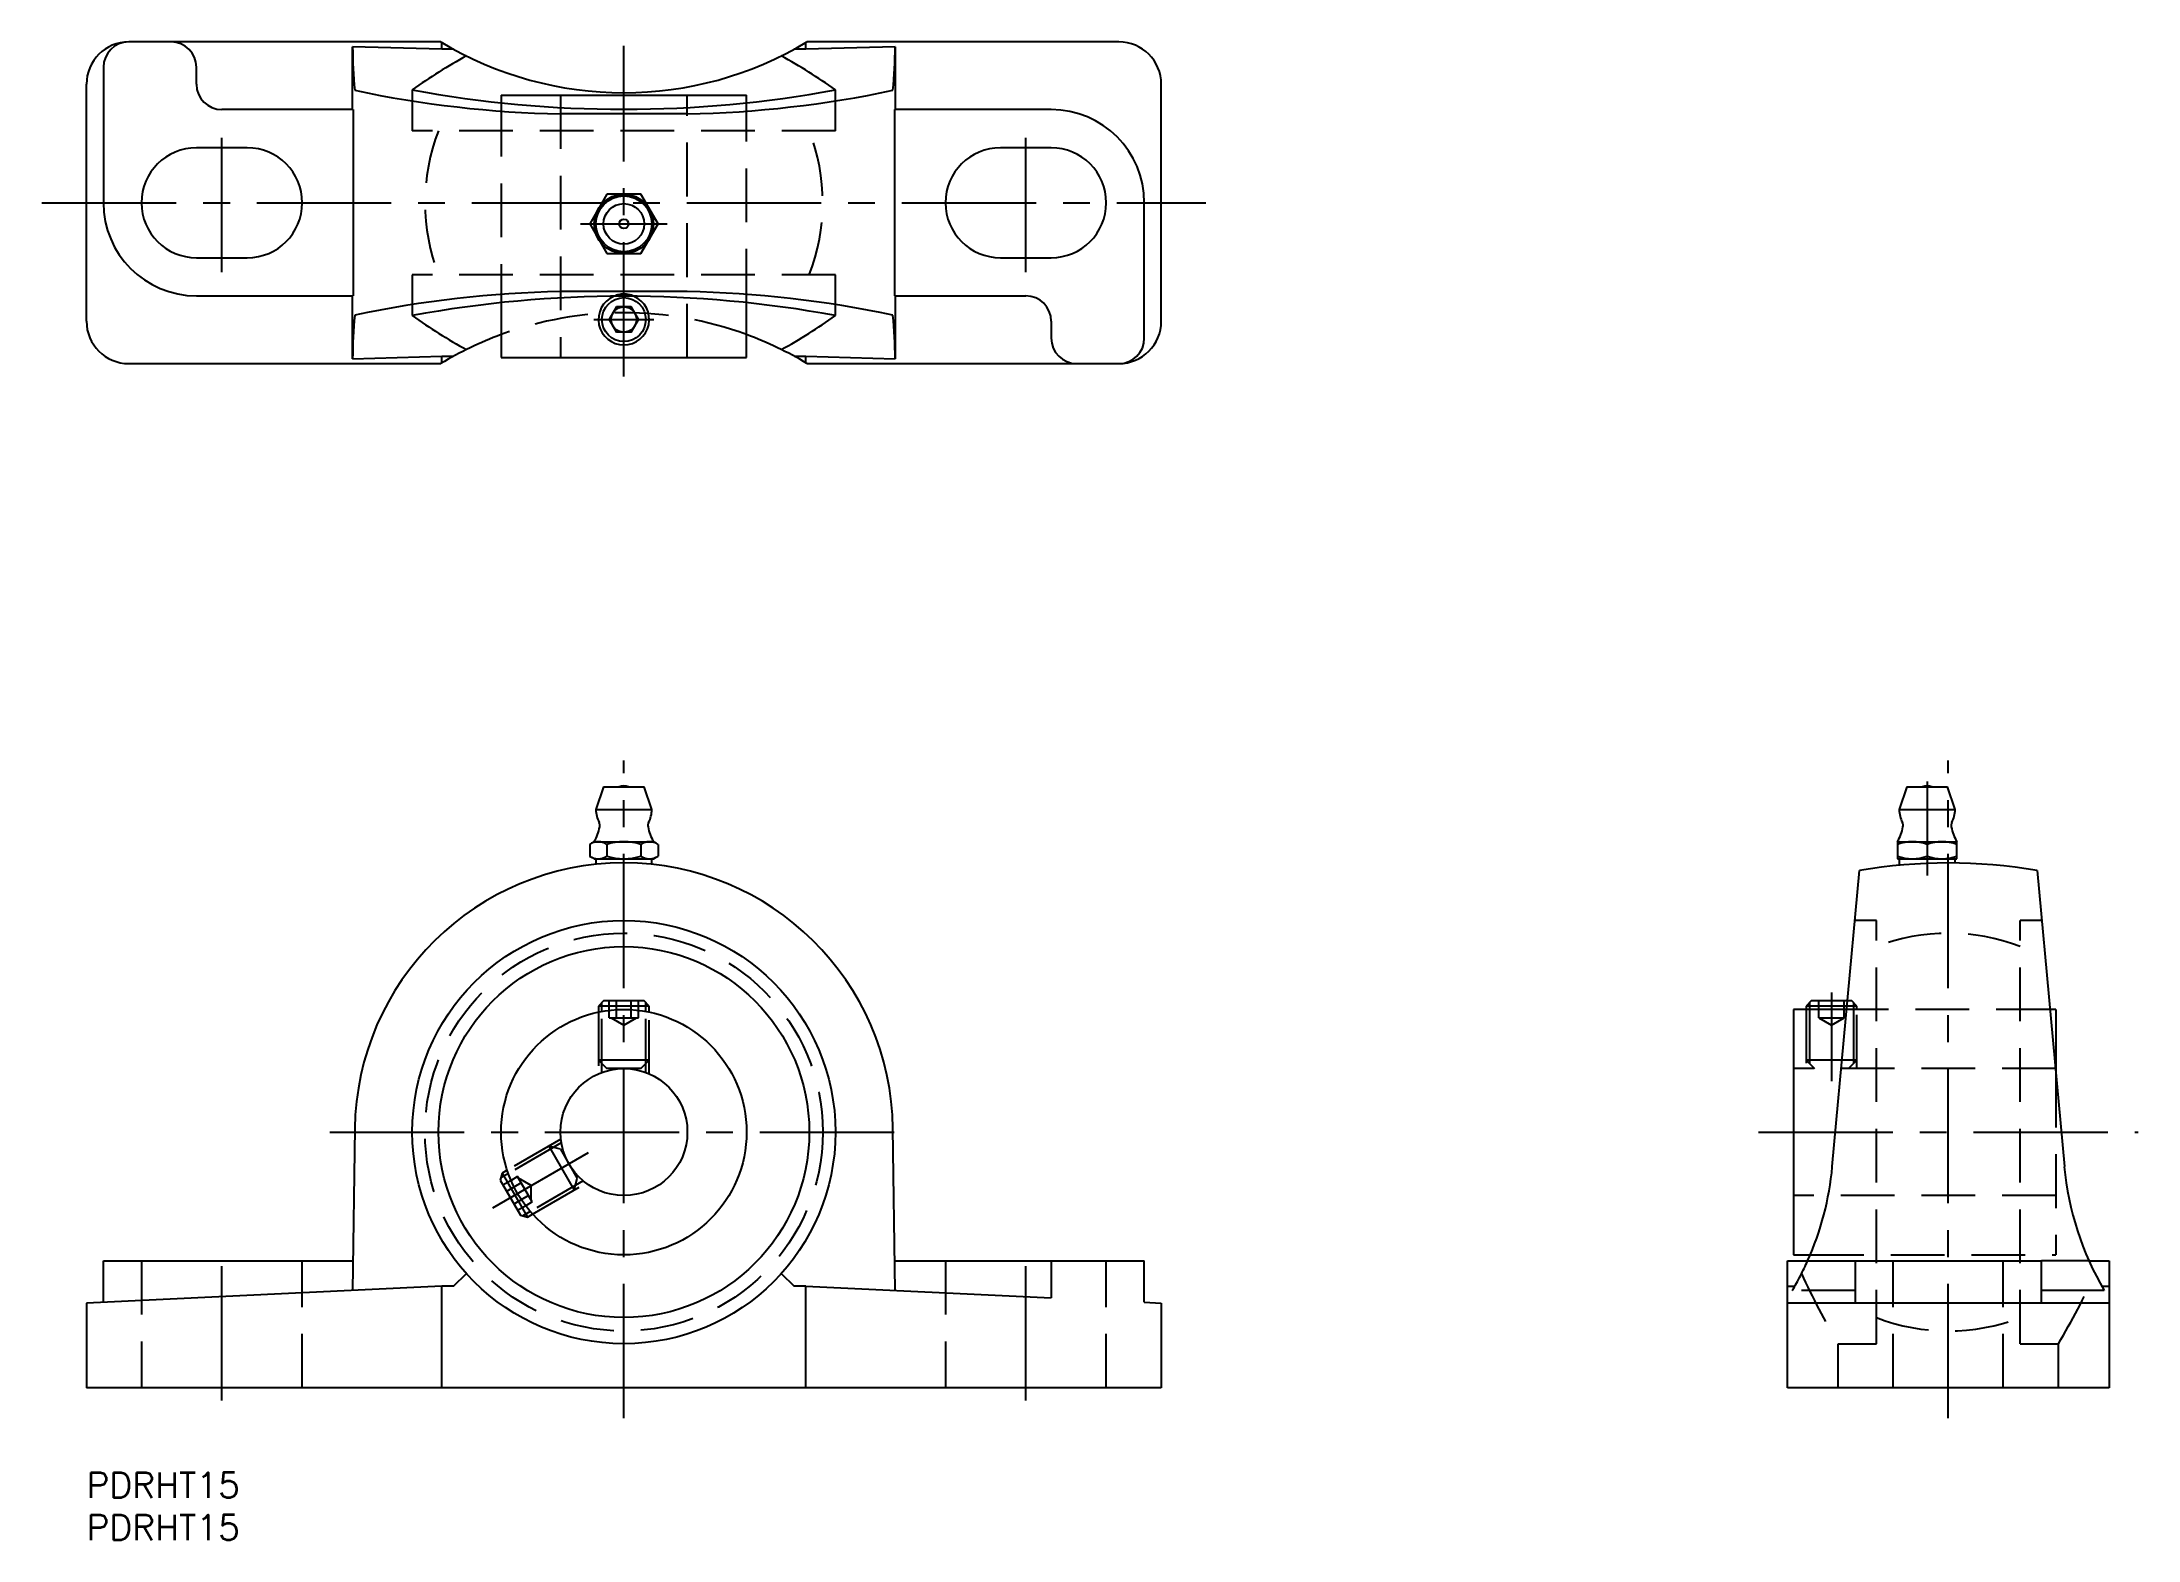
# Model space of a CAD drawing. Extents: x -5 to 242, y -8 to 169.
import ezdxf

# ---------------------------------------------------------------- set-up
doc = ezdxf.new("R2010")
doc.units = 0
doc.header["$LTSCALE"] = 0.5
doc.linetypes.add('CENTER', pattern=[50.8, 31.75, -6.35, 6.35, -6.35])
doc.linetypes.add('DASHED', pattern=[19.05, 12.7, -6.35])
for name, color, linetype in [('MSM_CENTER', 1, 'CENTER'), ('MSM_CONTINUOUS', 7, 'CONTINUOUS'), ('MSM_DASHED', 4, 'DASHED'), ('MSM_NARROW', 5, 'CONTINUOUS'), ('MSM_PART_NUMBER', 7, 'CONTINUOUS')]:
    doc.layers.add(name, color=color, linetype=linetype)
doc.styles.get("Standard").update_dxf_attribs({"font": 'txt.shx', "height": 3, "bigfont": 'bigfont.shx'})

msp = doc.modelspace()

# ---------------------------------------------------------------- linework, layer by layer
at = {"layer": 'MSM_CENTER'}
for p, q in [((63.5, 129.48), (63.5, 168.52)), ((16, 141.81), (16, 158.19)), ((111, 141.81), (111, 158.19)), ((-5.26, 150), (132.26, 150)), ((58.39, 147.5), (68.61, 147.5)), ((59.95, 136.2), (67.05, 136.2)), ((63.5, 6.39), (63.5, 84.1)), ((220, 6.39), (220, 84.1)), ((217.5, 81.61), (217.5, 70.5)), ((206.2, 56.68), (206.2, 46.23)), ((28.77, 40.2), (98.23, 40.2)), ((197.58, 40.2), (242.42, 40.2)), ((48, 31.25), (59.31, 37.78)), ((16, 8.5), (16, 26.5)), ((111, 8.5), (111, 26.5))]:
    msp.add_line(p, q, dxfattribs=at)
at = {"layer": 'MSM_CONTINUOUS'}
for p, q in [((41.87, 169), (5, 169)), ((42, 168.14), (31.45, 168.43)), ((31.45, 161), (31.45, 168.43)), ((42, 168.14), (42, 168.92)), ((85, 168.14), (85, 168.92)), ((95.55, 168.43), (85, 168.14)), ((122, 169), (85.13, 169)), ((95.55, 168.43), (95.55, 161)), ((2, 166), (2, 150)), ((13, 164), (13, 166)), ((43.36, 168.14), (42, 168.14)), ((85, 168.14), (83.64, 168.14)), ((0, 136), (0, 164)), ((127, 136), (127, 164)), ((31.5, 161), (16, 161)), ((31.5, 161), (31.5, 139)), ((49, 162.7), (78, 162.7)), ((49, 162.7), (49, 161.81)), ((78, 161.81), (78, 162.7)), ((114, 161), (95.5, 161)), ((95.5, 139), (95.5, 161)), ((70.99, 160.5), (56.01, 160.5)), ((19, 156.5), (13, 156.5)), ((114, 156.5), (108, 156.5)), ((61.48, 151), (59.46, 147.5)), ((65.52, 151), (61.48, 151)), ((67.54, 147.5), (65.52, 151)), ((125, 134), (125, 150)), ((59.46, 147.5), (61.48, 144)), ((65.52, 144), (67.54, 147.5)), ((61.48, 144), (65.52, 144)), ((13, 143.5), (19, 143.5)), ((108, 143.5), (114, 143.5)), ((13, 139), (31.5, 139)), ((31.45, 131.57), (31.45, 139)), ((70.99, 139.5), (56.01, 139.5)), ((95.5, 139), (111, 139)), ((95.55, 139), (95.55, 131.57)), ((49, 138.19), (49, 131.7)), ((62.63, 137.7), (61.77, 136.2)), ((64.37, 137.7), (62.63, 137.7)), ((65.23, 136.2), (64.37, 137.7)), ((78, 131.7), (78, 138.19)), ((61.77, 136.2), (62.63, 134.7)), ((64.37, 134.7), (62.63, 134.7)), ((64.37, 134.7), (65.23, 136.2)), ((114, 136), (114, 134)), ((31.45, 131.57), (42, 131.86)), ((42, 131.08), (42, 131.86)), ((42, 131.86), (43.36, 131.86)), ((49, 131.7), (78, 131.7)), ((83.64, 131.86), (85, 131.86)), ((85, 131.08), (85, 131.86)), ((85, 131.86), (95.55, 131.57)), ((5, 131), (41.87, 131)), ((85.13, 131), (122, 131)), ((61.1, 81), (60.2, 78.3)), ((61.1, 81), (65.9, 81)), ((66.8, 78.3), (65.9, 81)), ((215.1, 81), (214.2, 78.3)), ((215.1, 81), (219.9, 81)), ((220.8, 78.3), (219.9, 81)), ((60.2, 78.3), (66.8, 78.3)), ((214.2, 78.3), (220.8, 78.3)), ((60, 74.5), (59.7, 74.32)), ((60, 74.5), (67, 74.5)), ((67.3, 74.32), (67, 74.5)), ((214, 74.5), (214, 72.5)), ((214, 74.5), (221, 74.5)), ((221, 72.5), (221, 74.5)), ((59.46, 74.19), (59.46, 72.81)), ((59.7, 72.68), (60, 72.5)), ((60, 72.5), (67, 72.5)), ((60.2, 72.5), (60.2, 71.83)), ((61.48, 74.19), (61.48, 72.81)), ((65.52, 74.19), (65.52, 72.81)), ((66.8, 71.83), (66.8, 72.5)), ((67, 72.5), (67.3, 72.68)), ((67.54, 74.19), (67.54, 72.81)), ((214, 72.5), (221, 72.5)), ((214.2, 72.5), (214.2, 71.73)), ((220.8, 71.99), (220.8, 72.5)), ((206.29, 36.12), (209.5, 71.1)), ((230.5, 71.1), (233.71, 36.12)), ((61.11, 55.7), (60.5, 55.09)), ((60.5, 55.09), (60.5, 54.39)), ((66.5, 55.09), (60.5, 55.09)), ((65.89, 55.7), (61.11, 55.7)), ((66.5, 55.09), (65.89, 55.7)), ((66.5, 54.39), (66.5, 55.09)), ((208, 54.7), (201.7, 54.7)), ((201.7, 54.7), (201.7, 25.7)), ((203.81, 55.7), (203.2, 55.09)), ((203.2, 55.09), (203.2, 54.7)), ((208.03, 55.09), (203.2, 55.09)), ((208.09, 55.7), (203.81, 55.7)), ((232.7, 54.7), (232, 54.7)), ((232.7, 54.7), (232.7, 47.1)), ((31.7, 40.61), (31.45, 21.5)), ((95.55, 21.5), (95.3, 40.61)), ((49.11, 35.35), (48.88, 34.52)), ((49.71, 35.7), (49.11, 35.35)), ((49.11, 35.35), (52.11, 30.16)), ((48.88, 34.52), (51.27, 30.38)), ((51.27, 30.38), (52.11, 30.16)), ((52.11, 30.16), (52.71, 30.51)), ((2, 25), (31.5, 25)), ((2, 20.1), (2, 25)), ((95.5, 25), (125, 25)), ((114, 25), (114, 20.62)), ((125, 20.1), (125, 25)), ((201, 25), (231, 25)), ((201, 10), (201, 25)), ((201.7, 25.7), (203.68, 25.7)), ((231, 20), (231, 25)), ((236.63, 25), (239, 25)), ((239, 25), (239, 10)), ((43.36, 22), (44.91, 23.49)), ((82.09, 23.49), (83.64, 22)), ((42, 22), (0, 20)), ((0, 20), (0, 10)), ((42, 10), (42, 22)), ((43.36, 22), (42, 22)), ((85, 22), (83.64, 22)), ((85, 22), (114, 20.62)), ((85, 10), (85, 22)), ((125, 20.1), (127, 20)), ((127, 20), (127, 10)), ((239, 20), (201, 20)), ((238.43, 21.5), (231, 21.5)), ((238.14, 22), (239, 22)), ((127, 10), (0, 10)), ((239, 10), (201, 10))]:
    msp.add_line(p, q, dxfattribs=at)
for centre, radius in [((63.5, 147.5), 3.5), ((63.5, 147.5), 3.3), ((63.5, 147.5), 2.4), ((63.5, 147.5), 0.555), ((63.5, 136.2), 2.59), ((63.5, 136.2), 1.5), ((63.5, 40.2), 25), ((63.5, 40.2), 21.91), ((63.5, 40.2), 14.5), ((63.5, 40.2), 7.5)]:
    msp.add_circle(centre, radius, dxfattribs=at)
for centre, radius, start, end in [((5, 164), 5, 90, 180), ((5, 166), 3, 90, 180), ((10, 166), 3, 360, 90), ((89.45, 168.66), 58, 180.2227, 185.3067), ((63.5, 205), 42, 238.9973, 301.0027), ((37.55, 168.66), 58, 354.6933, 359.7773), ((122, 164), 5, 0, 90), ((73.64, 114.31), 60.32, 118.4484, 125.6308), ((53.36, 114.31), 60.32, 54.3692, 61.5516), ((16, 164), 3, 180, 270), ((58.53, 289.51), 129.04, 258.0018, 268.8807), ((63.5, 298.59), 137.55, 259.528, 280.472), ((68.47, 289.51), 129.04, 271.1193, 281.9982), ((114, 150), 11, 0, 90), ((13, 150), 6.5, 90, 270), ((19, 150), 6.5, 270, 90), ((108, 150), 6.5, 90, 270), ((114, 150), 6.5, 270, 90), ((13, 150), 11, 180, 270), ((58.53, 10.49), 129.04, 91.1193, 101.9982), ((63.5, 1.41), 137.55, 79.528, 100.472), ((63.5, 136.2), 3, 113.3759, 66.6241), ((68.47, 10.49), 129.04, 78.0018, 88.8807), ((111, 136), 3, 0, 90), ((89.45, 131.34), 58, 174.6933, 179.7773), ((73.64, 185.69), 60.32, 234.3692, 241.5516), ((53.36, 185.69), 60.32, 298.4484, 305.6308), ((37.55, 131.34), 58, 0.2227, 5.3067), ((5, 136), 5, 180, 270), ((63.5, 95), 42, 110.1963, 121.0027), ((63.5, 95), 42, 58.9973, 69.8037), ((117, 134), 3, 180, 270), ((122, 136), 5, 270, 0), ((122, 134), 3, 270, 0), ((63.5, 79.51), 1.59, 69.5582, 110.4418), ((217.5, 79.51), 1.59, 69.5582, 110.4418), ((63.5, 78.3), 3.3, 180, 207.4808), ((63.5, 78.3), 3.3, 332.5192, 360), ((217.5, 78.3), 3.3, 180, 207.4808), ((217.5, 78.3), 3.3, 332.5192, 360), ((60.47, 72.71), 1.79, 55.6158, 124.3842), ((54.76, 77.43), 6, 330.7697, 348.6668), ((59.86, 76.41), 0.8, 348.6668, 27.4808), ((63.5, 67.81), 6.69, 72.412, 107.588), ((66.53, 72.71), 1.79, 55.6158, 124.3842), ((67.14, 76.41), 0.8, 152.5192, 191.3332), ((72.24, 77.43), 6, 191.3332, 209.2303), ((208.76, 77.43), 6, 330.7697, 348.6668), ((215.75, 69.45), 5.05, 69.7438, 110.2562), ((213.86, 76.41), 0.8, 348.6668, 27.4808), ((219.25, 69.45), 5.05, 69.7438, 110.2562), ((221.14, 76.41), 0.8, 152.5192, 191.3332), ((226.24, 77.43), 6, 191.3332, 209.2303), ((63.5, 40.2), 31.8, 0.7438, 179.2562), ((60.47, 74.29), 1.79, 235.6158, 304.3842), ((63.5, 79.19), 6.69, 252.412, 287.588), ((66.53, 74.29), 1.79, 235.6158, 304.3842), ((220, 10), 62, 80.2497, 99.7503), ((215.75, 77.55), 5.05, 249.7438, 290.2562), ((219.25, 77.55), 5.05, 249.7438, 290.2562), ((171.44, 39.31), 35, 335.8633, 354.764), ((268.56, 39.31), 35, 185.236, 210.5957)]:
    msp.add_arc(centre, radius, start, end, dxfattribs=at)
at = {"layer": 'MSM_DASHED'}
for p, q in [((38.5, 163.33), (38.5, 158.5)), ((49, 161.81), (49, 138.19)), ((56, 162.7), (56, 131.7)), ((71, 131.7), (71, 162.7)), ((78, 138.19), (78, 161.81)), ((88.5, 158.5), (88.5, 163.33)), ((88.5, 158.5), (38.5, 158.5)), ((88.5, 141.5), (38.5, 141.5)), ((38.5, 141.5), (38.5, 136.67)), ((88.5, 136.67), (88.5, 141.5)), ((211.5, 65.2), (208.96, 65.2)), ((211.5, 15.2), (211.5, 65.2)), ((228.5, 15.2), (228.5, 65.2)), ((231.04, 65.2), (228.5, 65.2)), ((61.77, 53.7), (61.77, 55.7)), ((62.63, 53.7), (62.63, 55.7)), ((64.37, 53.7), (64.37, 55.7)), ((65.23, 53.7), (65.23, 55.7)), ((203.2, 54.7), (203.2, 47.7)), ((203.61, 54.7), (203.61, 47.7)), ((204.7, 53.7), (204.7, 55.7)), ((207.7, 53.7), (207.7, 55.7)), ((232, 54.7), (208, 54.7)), ((209.2, 55.09), (208.03, 55.09)), ((208.59, 55.7), (208.09, 55.7)), ((209.2, 55.09), (208.59, 55.7)), ((208.79, 55.49), (208.79, 54.7)), ((208.79, 54.7), (208.79, 47.7)), ((209.2, 54.7), (209.2, 55.09)), ((209.2, 47.7), (209.2, 54.7)), ((60.5, 54.39), (60.5, 47.07)), ((60.91, 47.24), (60.91, 54.47)), ((61.77, 53.7), (65.23, 53.7)), ((62, 53.7), (63.5, 52.83)), ((63.5, 52.83), (65, 53.7)), ((66.09, 47.24), (66.09, 54.47)), ((66.5, 47.07), (66.5, 54.39)), ((204.7, 53.7), (207.7, 53.7)), ((204.7, 53.7), (206.2, 52.83)), ((206.2, 52.83), (207.7, 53.7)), ((66.5, 48.7), (60.5, 48.7)), ((60.5, 48.7), (61.5, 47.7)), ((65.5, 47.7), (61.5, 47.7)), ((65.5, 47.7), (66.5, 48.7)), ((232.7, 47.7), (201.7, 47.7)), ((203.2, 48.7), (204.2, 47.7)), ((209.2, 48.7), (203.2, 48.7)), ((208.2, 47.7), (209.2, 48.7)), ((232.7, 47.1), (232.7, 25.7)), ((56.05, 39.36), (49.71, 35.7)), ((56.11, 38.93), (49.85, 35.31)), ((54.64, 38.55), (57.64, 33.35)), ((56, 38.18), (54.64, 38.55)), ((56, 38.18), (58, 34.72)), ((50.94, 34.95), (50.17, 34.5)), ((52.67, 31.95), (50.94, 34.95)), ((52.56, 33.88), (51.06, 34.75)), ((57.64, 33.35), (58, 34.72)), ((50.17, 34.5), (49.21, 33.95)), ((51.38, 34.2), (49.64, 33.2)), ((52.24, 32.7), (50.51, 31.7)), ((58.7, 34.43), (52.44, 30.82)), ((52.56, 32.15), (52.56, 33.88)), ((52.71, 30.51), (59.05, 34.16)), ((232.7, 32.7), (201.7, 32.7)), ((51.9, 31.5), (50.94, 30.95)), ((52.67, 31.95), (51.9, 31.5)), ((6.5, 25), (6.5, 10)), ((25.5, 10), (25.5, 25)), ((101.5, 25), (101.5, 10)), ((120.5, 10), (120.5, 25)), ((203.68, 25.7), (232.7, 25.7)), ((209, 25), (209, 20)), ((213.5, 10), (213.5, 25)), ((226.5, 10), (226.5, 25)), ((236.63, 25), (231, 25)), ((201, 22), (201.86, 22)), ((209, 21.5), (201.57, 21.5)), ((207, 10), (207, 15.2)), ((207, 15.2), (211.5, 15.2)), ((228.5, 15.2), (233, 15.2)), ((233, 15.2), (233, 10))]:
    msp.add_line(p, q, dxfattribs=at)
msp.add_circle((63.5, 40.2), 23.5, dxfattribs=at)
for centre, radius, start, end in [((63.5, 150), 23.5, 158.7952, 201.2048), ((63.5, 150), 23.5, 338.7952, 21.2048), ((63.5, 136.2), 3, 66.6241, 113.3759), ((63.5, 95), 42, 69.8037, 110.1963), ((220, 40.2), 23.5, 68.7952, 111.2048), ((171.44, 39.31), 35, 329.4043, 335.8633), ((275.71, 56.46), 80.15, 204.2903, 210.9834), ((164.29, 56.46), 80.15, 329.0166, 335.7097), ((220, 40.2), 23.5, 248.7952, 291.2048)]:
    msp.add_arc(centre, radius, start, end, dxfattribs=at)
at = {"layer": 'MSM_NARROW'}
for p, q in [((60.91, 54.47), (60.91, 55.49)), ((66.09, 54.47), (66.09, 55.49)), ((203.61, 55.49), (203.61, 54.7)), ((49.85, 35.31), (48.96, 34.8)), ((52.44, 30.82), (51.55, 30.31))]:
    msp.add_line(p, q, dxfattribs=at)

# ---------------------------------------------------------------- texts
at = {"layer": 'MSM_PART_NUMBER'}
for p in [(0, -3), (0, -8)]:
    msp.add_text('PDRHT15', height=3, dxfattribs=at).set_placement(p)

doc.saveas('drawing.dxf')
